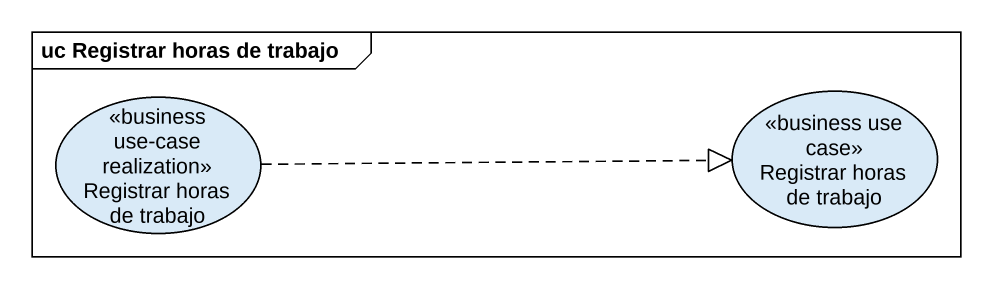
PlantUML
@startuml
mainframe uc Registrar horas de trabajo
usecase "Registrar horas de trabajo" as Registrar_horas_de_trabajo <<business use-case realization>>
usecase "Registrar horas de trabajo" as Registrar_horas_de_trabajo_2 <<business use case>>
Registrar_horas_de_trabajo .right.|> Registrar_horas_de_trabajo_2
@enduml
